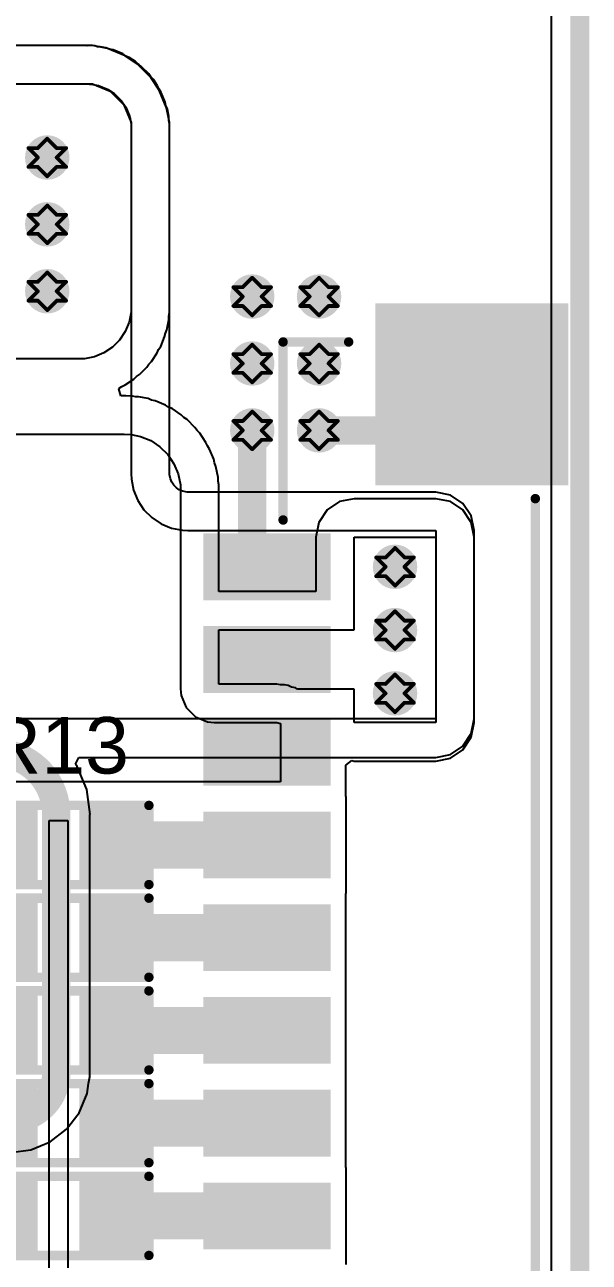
# Model space of a CAD drawing. Header units: inches. Extents: x -25 to 209, y 65 to 158.
# Drawn here: x 68.72 to 76.33, y 92.32 to 109 of the extents above; entities that cross this region are included whole.
import ezdxf

# ---------------------------------------------------------------- set-up
doc = ezdxf.new("R2010")
doc.units = ezdxf.units.IN
for name, color, linetype in [('Board Outline', 216, 'Continuous'), ('Bottom Layer', 5, 'Continuous'), ('Drill Drawing', 1, 'Continuous'), ('Top Layer', 1, 'Continuous'), ('Top Overlay', 2, 'Continuous'), ('Top Paste', 8, 'Continuous'), ('Top Solder', 216, 'Continuous'), ('Via Holes', 16, 'Continuous')]:
    doc.layers.add(name, color=color, linetype=linetype)
doc.styles.add('Arial', font='', dxfattribs={"height": 0.2})
doc.styles.get('Arial').set_extended_font_data('Arial')

# ---------------------------------------------------------------- blocks, each defined once
blk = doc.blocks.new('R___0603_45')
at = {"layer": 'Top Layer'}
for points in [[(-0.381, 0.4445), (-0.381, -0.4445), (-1.143, -0.4445), (-1.143, 0.4445)], [(1.143, 0.4445), (1.143, -0.4445), (0.381, -0.4445), (0.381, 0.4445)]]:
    blk.add_hatch(color=1, dxfattribs=at).paths.add_polyline_path(points)
at = {"layer": 'Top Paste'}
for points in [[(-0.381, 0.4445), (-0.381, -0.4445), (-1.143, -0.4445), (-1.143, 0.4445)], [(1.143, 0.4445), (1.143, -0.4445), (0.381, -0.4445), (0.381, 0.4445)]]:
    blk.add_hatch(color=8, dxfattribs=at).paths.add_polyline_path(points)
at = {"layer": 'Top Solder'}
for points in [[(-0.2794, 0.5461), (-0.2794, -0.5461), (-1.2446, -0.5461), (-1.2446, 0.5461)], [(1.2446, 0.5461), (1.2446, -0.5461), (0.2794, -0.5461), (0.2794, 0.5461)]]:
    blk.add_hatch(color=216, dxfattribs=at).paths.add_polyline_path(points)
at = {"layer": 'Top Overlay', "const_width": 0.127}
for points in [[(-1.2192, 0.5334), (1.2192, 0.5334)], [(-1.2192, -0.5334), (-1.2192, 0.5334)], [(1.2192, -0.5334), (1.2192, 0.5334)], [(-1.2192, -0.5334), (1.2192, -0.5334)]]:
    blk.add_lwpolyline(points, dxfattribs=at)
at = {"layer": 'Top Overlay', "const_width": 0.0635}
for points in [[(-1.25095, 0.5334, 1), (-1.18745, 0.5334, 1)], [(-1.25095, 0.5334, 1), (-1.18745, 0.5334, 1)], [(1.18745, 0.5334, 1), (1.25095, 0.5334, 1)], [(1.18745, 0.5334, 1), (1.25095, 0.5334, 1)], [(-1.25095, -0.5334, 1), (-1.18745, -0.5334, 1)], [(-1.25095, -0.5334, 1), (-1.18745, -0.5334, 1)], [(1.18745, -0.5334, 1), (1.25095, -0.5334, 1)], [(1.18745, -0.5334, 1), (1.25095, -0.5334, 1)]]:
    blk.add_lwpolyline(points, format="xyb", close=True, dxfattribs=at)
blk = doc.blocks.new('R___0603_46')
at = {"layer": 'Top Layer'}
for points in [[(-0.381, 0.4445), (-0.381, -0.4445), (-1.143, -0.4445), (-1.143, 0.4445)], [(1.143, 0.4445), (1.143, -0.4445), (0.381, -0.4445), (0.381, 0.4445)]]:
    blk.add_hatch(color=1, dxfattribs=at).paths.add_polyline_path(points)
at = {"layer": 'Top Paste'}
for points in [[(-0.381, 0.4445), (-0.381, -0.4445), (-1.143, -0.4445), (-1.143, 0.4445)], [(1.143, 0.4445), (1.143, -0.4445), (0.381, -0.4445), (0.381, 0.4445)]]:
    blk.add_hatch(color=8, dxfattribs=at).paths.add_polyline_path(points)
at = {"layer": 'Top Solder'}
for points in [[(-0.2794, 0.5461), (-0.2794, -0.5461), (-1.2446, -0.5461), (-1.2446, 0.5461)], [(1.2446, 0.5461), (1.2446, -0.5461), (0.2794, -0.5461), (0.2794, 0.5461)]]:
    blk.add_hatch(color=216, dxfattribs=at).paths.add_polyline_path(points)
at = {"layer": 'Top Overlay', "const_width": 0.127}
for points in [[(-1.2192, 0.5334), (1.2192, 0.5334)], [(-1.2192, -0.5334), (-1.2192, 0.5334)], [(1.2192, -0.5334), (1.2192, 0.5334)], [(-1.2192, -0.5334), (1.2192, -0.5334)]]:
    blk.add_lwpolyline(points, dxfattribs=at)
at = {"layer": 'Top Overlay', "const_width": 0.0635}
for points in [[(-1.25095, 0.5334, 1), (-1.18745, 0.5334, 1)], [(-1.25095, 0.5334, 1), (-1.18745, 0.5334, 1)], [(1.18745, 0.5334, 1), (1.25095, 0.5334, 1)], [(1.18745, 0.5334, 1), (1.25095, 0.5334, 1)], [(-1.25095, -0.5334, 1), (-1.18745, -0.5334, 1)], [(-1.25095, -0.5334, 1), (-1.18745, -0.5334, 1)], [(1.18745, -0.5334, 1), (1.25095, -0.5334, 1)], [(1.18745, -0.5334, 1), (1.25095, -0.5334, 1)]]:
    blk.add_lwpolyline(points, format="xyb", close=True, dxfattribs=at)
blk = doc.blocks.new('R___0603_47')
at = {"layer": 'Top Layer'}
for points in [[(-0.381, 0.4445), (-0.381, -0.4445), (-1.143, -0.4445), (-1.143, 0.4445)], [(1.143, 0.4445), (1.143, -0.4445), (0.381, -0.4445), (0.381, 0.4445)]]:
    blk.add_hatch(color=1, dxfattribs=at).paths.add_polyline_path(points)
at = {"layer": 'Top Paste'}
for points in [[(-0.381, 0.4445), (-0.381, -0.4445), (-1.143, -0.4445), (-1.143, 0.4445)], [(1.143, 0.4445), (1.143, -0.4445), (0.381, -0.4445), (0.381, 0.4445)]]:
    blk.add_hatch(color=8, dxfattribs=at).paths.add_polyline_path(points)
at = {"layer": 'Top Solder'}
for points in [[(-0.2794, 0.5461), (-0.2794, -0.5461), (-1.2446, -0.5461), (-1.2446, 0.5461)], [(1.2446, 0.5461), (1.2446, -0.5461), (0.2794, -0.5461), (0.2794, 0.5461)]]:
    blk.add_hatch(color=216, dxfattribs=at).paths.add_polyline_path(points)
at = {"layer": 'Top Overlay', "const_width": 0.127}
for points in [[(-1.2192, 0.5334), (1.2192, 0.5334)], [(-1.2192, -0.5334), (-1.2192, 0.5334)], [(1.2192, -0.5334), (1.2192, 0.5334)], [(-1.2192, -0.5334), (1.2192, -0.5334)]]:
    blk.add_lwpolyline(points, dxfattribs=at)
at = {"layer": 'Top Overlay', "const_width": 0.0635}
for points in [[(-1.25095, 0.5334, 1), (-1.18745, 0.5334, 1)], [(-1.25095, 0.5334, 1), (-1.18745, 0.5334, 1)], [(1.18745, 0.5334, 1), (1.25095, 0.5334, 1)], [(1.18745, 0.5334, 1), (1.25095, 0.5334, 1)], [(-1.25095, -0.5334, 1), (-1.18745, -0.5334, 1)], [(-1.25095, -0.5334, 1), (-1.18745, -0.5334, 1)], [(1.18745, -0.5334, 1), (1.25095, -0.5334, 1)], [(1.18745, -0.5334, 1), (1.25095, -0.5334, 1)]]:
    blk.add_lwpolyline(points, format="xyb", close=True, dxfattribs=at)
blk = doc.blocks.new('R___0603_48')
at = {"layer": 'Top Layer'}
for points in [[(-0.381, 0.4445), (-0.381, -0.4445), (-1.143, -0.4445), (-1.143, 0.4445)], [(1.143, 0.4445), (1.143, -0.4445), (0.381, -0.4445), (0.381, 0.4445)]]:
    blk.add_hatch(color=1, dxfattribs=at).paths.add_polyline_path(points)
at = {"layer": 'Top Paste'}
for points in [[(-0.381, 0.4445), (-0.381, -0.4445), (-1.143, -0.4445), (-1.143, 0.4445)], [(1.143, 0.4445), (1.143, -0.4445), (0.381, -0.4445), (0.381, 0.4445)]]:
    blk.add_hatch(color=8, dxfattribs=at).paths.add_polyline_path(points)
at = {"layer": 'Top Solder'}
for points in [[(-0.2794, 0.5461), (-0.2794, -0.5461), (-1.2446, -0.5461), (-1.2446, 0.5461)], [(1.2446, 0.5461), (1.2446, -0.5461), (0.2794, -0.5461), (0.2794, 0.5461)]]:
    blk.add_hatch(color=216, dxfattribs=at).paths.add_polyline_path(points)
at = {"layer": 'Top Overlay', "const_width": 0.127}
for points in [[(-1.2192, 0.5334), (1.2192, 0.5334)], [(-1.2192, -0.5334), (-1.2192, 0.5334)], [(1.2192, -0.5334), (1.2192, 0.5334)], [(-1.2192, -0.5334), (1.2192, -0.5334)]]:
    blk.add_lwpolyline(points, dxfattribs=at)
at = {"layer": 'Top Overlay', "const_width": 0.0635}
for points in [[(-1.25095, 0.5334, 1), (-1.18745, 0.5334, 1)], [(-1.25095, 0.5334, 1), (-1.18745, 0.5334, 1)], [(1.18745, 0.5334, 1), (1.25095, 0.5334, 1)], [(1.18745, 0.5334, 1), (1.25095, 0.5334, 1)], [(-1.25095, -0.5334, 1), (-1.18745, -0.5334, 1)], [(-1.25095, -0.5334, 1), (-1.18745, -0.5334, 1)], [(1.18745, -0.5334, 1), (1.25095, -0.5334, 1)], [(1.18745, -0.5334, 1), (1.25095, -0.5334, 1)]]:
    blk.add_lwpolyline(points, format="xyb", close=True, dxfattribs=at)
blk = doc.blocks.new('R___0603_49')
at = {"layer": 'Top Layer'}
for points in [[(-0.381, 0.4445), (-0.381, -0.4445), (-1.143, -0.4445), (-1.143, 0.4445)], [(1.143, 0.4445), (1.143, -0.4445), (0.381, -0.4445), (0.381, 0.4445)]]:
    blk.add_hatch(color=1, dxfattribs=at).paths.add_polyline_path(points)
at = {"layer": 'Top Paste'}
for points in [[(-0.381, 0.4445), (-0.381, -0.4445), (-1.143, -0.4445), (-1.143, 0.4445)], [(1.143, 0.4445), (1.143, -0.4445), (0.381, -0.4445), (0.381, 0.4445)]]:
    blk.add_hatch(color=8, dxfattribs=at).paths.add_polyline_path(points)
at = {"layer": 'Top Solder'}
for points in [[(-0.2794, 0.5461), (-0.2794, -0.5461), (-1.2446, -0.5461), (-1.2446, 0.5461)], [(1.2446, 0.5461), (1.2446, -0.5461), (0.2794, -0.5461), (0.2794, 0.5461)]]:
    blk.add_hatch(color=216, dxfattribs=at).paths.add_polyline_path(points)
at = {"layer": 'Top Overlay', "const_width": 0.127}
for points in [[(-1.2192, 0.5334), (1.2192, 0.5334)], [(-1.2192, -0.5334), (-1.2192, 0.5334)], [(1.2192, -0.5334), (1.2192, 0.5334)], [(-1.2192, -0.5334), (1.2192, -0.5334)]]:
    blk.add_lwpolyline(points, dxfattribs=at)
at = {"layer": 'Top Overlay', "const_width": 0.0635}
for points in [[(-1.25095, 0.5334, 1), (-1.18745, 0.5334, 1)], [(-1.25095, 0.5334, 1), (-1.18745, 0.5334, 1)], [(1.18745, 0.5334, 1), (1.25095, 0.5334, 1)], [(1.18745, 0.5334, 1), (1.25095, 0.5334, 1)], [(-1.25095, -0.5334, 1), (-1.18745, -0.5334, 1)], [(-1.25095, -0.5334, 1), (-1.18745, -0.5334, 1)], [(1.18745, -0.5334, 1), (1.25095, -0.5334, 1)], [(1.18745, -0.5334, 1), (1.25095, -0.5334, 1)]]:
    blk.add_lwpolyline(points, format="xyb", close=True, dxfattribs=at)
blk = doc.blocks.new('HC_1_25_16PLT_64')
at = {"layer": 'Top Layer'}
for points in [[(0.225, 2.19), (1.025, 2.19), (1.025, 0.57), (0.225, 0.57)], [(1.475, 0.57), (1.475, 2.19), (2.275, 2.19), (2.275, 0.57)], [(2.725, 0.57), (2.725, 2.19), (3.525, 2.19), (3.525, 0.57)], [(3.975, 0.57), (3.975, 2.19), (4.775, 2.19), (4.775, 0.57)], [(5.225, 2.19), (6.025, 2.19), (6.025, 0.57), (5.225, 0.57)], [(6.475, 0.57), (6.475, 2.19), (7.275, 2.19), (7.275, 0.57)], [(7.725, 0.57), (7.725, 2.19), (8.525, 2.19), (8.525, 0.57)], [(8.975, 0.57), (8.975, 2.19), (9.775, 2.19), (9.775, 0.57)], [(10.525, -0.13), (12.875, -0.13), (12.875, -2.63), (10.525, -2.63)]]:
    blk.add_hatch(color=1, dxfattribs=at).paths.add_polyline_path(points)
at = {"layer": 'Top Paste'}
for points in [[(0.225, 2.19), (1.025, 2.19), (1.025, 0.57), (0.225, 0.57)], [(1.475, 0.57), (1.475, 2.19), (2.275, 2.19), (2.275, 0.57)], [(2.725, 0.57), (2.725, 2.19), (3.525, 2.19), (3.525, 0.57)], [(3.975, 0.57), (3.975, 2.19), (4.775, 2.19), (4.775, 0.57)], [(5.225, 2.19), (6.025, 2.19), (6.025, 0.57), (5.225, 0.57)], [(6.475, 0.57), (6.475, 2.19), (7.275, 2.19), (7.275, 0.57)], [(7.725, 0.57), (7.725, 2.19), (8.525, 2.19), (8.525, 0.57)], [(8.975, 0.57), (8.975, 2.19), (9.775, 2.19), (9.775, 0.57)], [(10.525, -0.13), (12.875, -0.13), (12.875, -2.63), (10.525, -2.63)]]:
    blk.add_hatch(color=8, dxfattribs=at).paths.add_polyline_path(points)
at = {"layer": 'Top Solder'}
for points in [[(0.175, 2.24), (1.075, 2.24), (1.075, 0.52), (0.175, 0.52)], [(1.425, 0.52), (1.425, 2.24), (2.325, 2.24), (2.325, 0.52)], [(2.675, 0.52), (2.675, 2.24), (3.575, 2.24), (3.575, 0.52)], [(3.925, 0.52), (3.925, 2.24), (4.825, 2.24), (4.825, 0.52)], [(5.175, 2.24), (6.075, 2.24), (6.075, 0.52), (5.175, 0.52)], [(6.425, 0.52), (6.425, 2.24), (7.325, 2.24), (7.325, 0.52)], [(7.675, 0.52), (7.675, 2.24), (8.575, 2.24), (8.575, 0.52)], [(8.925, 0.52), (8.925, 2.24), (9.825, 2.24), (9.825, 0.52)], [(10.475, -0.08), (12.925, -0.08), (12.925, -2.68), (10.475, -2.68)]]:
    blk.add_hatch(color=216, dxfattribs=at).paths.add_polyline_path(points)
at = {"layer": 'Top Overlay', "const_width": 0.127}
for points in [[(10.006, 1.163), (12.406, 1.163)], [(12.406, 1.163), (12.406, 0.279)], [(-10.294, -2.237), (10.294, -2.237)]]:
    blk.add_lwpolyline(points, dxfattribs=at)
at = {"layer": 'Top Overlay', "const_width": 0.0635}
for points in [[(9.974, 1.163, 1), (10.038, 1.163, 1)], [(12.374, 1.163, 1), (12.438, 1.163, 1)], [(12.374, 1.163, 1), (12.438, 1.163, 1)], [(12.374, 0.279, 1), (12.438, 0.279, 1)], [(10.262, -2.237, 1), (10.326, -2.237, 1)]]:
    blk.add_lwpolyline(points, format="xyb", close=True, dxfattribs=at)

msp = doc.modelspace()

# ---------------------------------------------------------------- hatches: boundary and pattern name
at = {"layer": 'Bottom Layer'}
h = msp.add_hatch(color=5, dxfattribs=at)
edge = h.paths.add_edge_path()
edge.add_arc((69.021, 107.213), 0.3, 0, 360)
h = msp.add_hatch(color=5, dxfattribs=at)
edge = h.paths.add_edge_path()
edge.add_arc((69.021, 106.312), 0.3, 0, 360)
h = msp.add_hatch(color=5, dxfattribs=at)
edge = h.paths.add_edge_path()
edge.add_arc((69.021, 105.41), 0.3, 0, 360)
h = msp.add_hatch(color=5, dxfattribs=at)
edge = h.paths.add_edge_path()
edge.add_arc((71.784, 105.338), 0.3, 0, 360)
h = msp.add_hatch(color=5, dxfattribs=at)
edge = h.paths.add_edge_path()
edge.add_arc((72.685, 105.338), 0.3, 0, 360)
h = msp.add_hatch(color=5, dxfattribs=at)
edge = h.paths.add_edge_path()
edge.add_arc((71.784, 104.436), 0.3, 0, 360)
h = msp.add_hatch(color=5, dxfattribs=at)
edge = h.paths.add_edge_path()
edge.add_arc((72.685, 104.436), 0.3, 0, 360)
h = msp.add_hatch(color=5, dxfattribs=at)
edge = h.paths.add_edge_path()
edge.add_arc((71.784, 103.534), 0.3, 0, 360)
h = msp.add_hatch(color=5, dxfattribs=at)
edge = h.paths.add_edge_path()
edge.add_arc((72.685, 103.534), 0.3, 0, 360)
h = msp.add_hatch(color=5, dxfattribs=at)
edge = h.paths.add_edge_path()
edge.add_arc((73.709, 101.695), 0.3, 0, 360)
h = msp.add_hatch(color=5, dxfattribs=at)
edge = h.paths.add_edge_path()
edge.add_arc((73.709, 100.842), 0.3, 0, 360)
h = msp.add_hatch(color=5, dxfattribs=at)
edge = h.paths.add_edge_path()
edge.add_arc((73.709, 99.989), 0.3, 0, 360)
at = {"layer": 'Top Layer'}
h = msp.add_hatch(color=1, dxfattribs=at)
edge = h.paths.add_edge_path()
edge.add_arc((69.021, 107.213), 0.3, 0, 360)
h = msp.add_hatch(color=1, dxfattribs=at)
edge = h.paths.add_edge_path()
edge.add_arc((69.021, 106.312), 0.3, 0, 360)
h = msp.add_hatch(color=1, dxfattribs=at)
edge = h.paths.add_edge_path()
edge.add_arc((69.021, 105.41), 0.3, 0, 360)
h = msp.add_hatch(color=1, dxfattribs=at)
edge = h.paths.add_edge_path()
edge.add_arc((71.784, 105.338), 0.3, 0, 360)
h = msp.add_hatch(color=1, dxfattribs=at)
edge = h.paths.add_edge_path()
edge.add_arc((72.685, 105.338), 0.3, 0, 360)
h = msp.add_hatch(color=1, dxfattribs=at)
edge = h.paths.add_edge_path()
edge.add_arc((71.784, 104.436), 0.3, 0, 360)
h = msp.add_hatch(color=1, dxfattribs=at)
edge = h.paths.add_edge_path()
edge.add_arc((72.685, 104.436), 0.3, 0, 360)
h = msp.add_hatch(color=1, dxfattribs=at)
edge = h.paths.add_edge_path()
edge.add_arc((71.784, 103.534), 0.3, 0, 360)
h = msp.add_hatch(color=1, dxfattribs=at)
edge = h.paths.add_edge_path()
edge.add_arc((72.685, 103.534), 0.3, 0, 360)
h = msp.add_hatch(color=1, dxfattribs=at)
edge = h.paths.add_edge_path()
edge.add_arc((73.709, 101.695), 0.3, 0, 360)
h = msp.add_hatch(color=1, dxfattribs=at)
edge = h.paths.add_edge_path()
edge.add_arc((73.709, 100.842), 0.3, 0, 360)
h = msp.add_hatch(color=1, dxfattribs=at)
edge = h.paths.add_edge_path()
edge.add_arc((73.709, 99.989), 0.3, 0, 360)
at = {"layer": 'Via Holes'}
h = msp.add_hatch(color=7, dxfattribs=at)
edge = h.paths.add_edge_path()
edge.add_arc((69.021, 107.213), 0.15, 0, 360)
h = msp.add_hatch(color=7, dxfattribs=at)
edge = h.paths.add_edge_path()
edge.add_arc((69.021, 106.312), 0.15, 0, 360)
h = msp.add_hatch(color=7, dxfattribs=at)
edge = h.paths.add_edge_path()
edge.add_arc((69.021, 105.41), 0.15, 0, 360)
h = msp.add_hatch(color=7, dxfattribs=at)
edge = h.paths.add_edge_path()
edge.add_arc((71.784, 105.338), 0.15, 0, 360)
h = msp.add_hatch(color=7, dxfattribs=at)
edge = h.paths.add_edge_path()
edge.add_arc((72.685, 105.338), 0.15, 0, 360)
h = msp.add_hatch(color=7, dxfattribs=at)
edge = h.paths.add_edge_path()
edge.add_arc((71.784, 104.436), 0.15, 0, 360)
h = msp.add_hatch(color=7, dxfattribs=at)
edge = h.paths.add_edge_path()
edge.add_arc((72.685, 104.436), 0.15, 0, 360)
h = msp.add_hatch(color=7, dxfattribs=at)
edge = h.paths.add_edge_path()
edge.add_arc((71.784, 103.534), 0.15, 0, 360)
h = msp.add_hatch(color=7, dxfattribs=at)
edge = h.paths.add_edge_path()
edge.add_arc((72.685, 103.534), 0.15, 0, 360)
h = msp.add_hatch(color=7, dxfattribs=at)
edge = h.paths.add_edge_path()
edge.add_arc((73.709, 101.695), 0.15, 0, 360)
h = msp.add_hatch(color=7, dxfattribs=at)
edge = h.paths.add_edge_path()
edge.add_arc((73.709, 100.842), 0.15, 0, 360)
h = msp.add_hatch(color=7, dxfattribs=at)
edge = h.paths.add_edge_path()
edge.add_arc((73.709, 99.989), 0.15, 0, 360)

# ---------------------------------------------------------------- linework, layer by layer
at = {"layer": 'Board Outline', "const_width": 0.254}
msp.add_lwpolyline([(76.2, 68.32), (76.2, 116.32)], dxfattribs=at)
at = {"layer": 'Bottom Layer'}
for p, q in [((75.812, 116.32), (75.812, 68.32)), ((68.976, 108.722), (67.455, 108.722)), ((69.541, 108.722), (68.976, 108.722)), ((69.547, 108.721), (69.541, 108.722)), ((69.552, 108.722), (69.547, 108.721)), ((69.56, 108.72), (69.552, 108.722)), ((69.552, 108.722), (69.552, 108.722)), ((69.567, 108.721), (69.56, 108.72)), ((69.661, 108.717), (69.567, 108.721)), ((69.698, 108.707), (69.661, 108.717)), ((69.736, 108.707), (69.698, 108.707)), ((69.811, 108.692), (69.736, 108.707)), ((69.858, 108.673), (69.811, 108.692)), ((69.908, 108.663), (69.858, 108.673)), ((70.038, 108.609), (69.908, 108.663)), ((70.08, 108.581), (70.038, 108.609)), ((70.127, 108.561), (70.08, 108.581)), ((70.176, 108.529), (70.127, 108.561)), ((70.211, 108.506), (70.176, 108.529)), ((70.176, 108.529), (70.176, 108.529)), ((70.247, 108.47), (70.211, 108.506)), ((70.254, 108.465), (70.247, 108.47)), ((70.289, 108.441), (70.254, 108.465)), ((70.254, 108.465), (70.254, 108.465)), ((70.388, 108.342), (70.289, 108.441)), ((70.417, 108.3), (70.388, 108.342)), ((70.453, 108.264), (70.417, 108.3)), ((67.455, 108.204), (68.976, 108.204)), ((68.976, 108.204), (69.542, 108.204)), ((69.542, 108.204), (69.542, 108.204)), ((69.542, 108.204), (69.542, 108.204)), ((69.542, 108.204), (69.635, 108.199)), ((69.635, 108.199), (69.71, 108.184)), ((69.71, 108.184), (69.84, 108.131)), ((69.84, 108.131), (69.888, 108.098)), ((70.508, 108.18), (70.453, 108.264)), ((70.528, 108.133), (70.508, 108.18)), ((70.556, 108.091), (70.528, 108.133)), ((69.888, 108.098), (69.888, 108.098)), ((69.888, 108.098), (69.888, 108.098)), ((69.888, 108.098), (69.923, 108.075)), ((69.923, 108.075), (70.022, 107.976)), ((70.022, 107.976), (70.078, 107.893)), ((70.61, 107.961), (70.556, 108.091)), ((70.62, 107.911), (70.61, 107.961)), ((70.078, 107.893), (70.132, 107.763)), ((70.622, 107.906), (70.62, 107.911)), ((70.622, 107.905), (70.622, 107.906)), ((70.622, 107.906), (70.622, 107.906)), ((70.64, 107.864), (70.622, 107.905)), ((70.649, 107.814), (70.64, 107.864)), ((70.659, 107.766), (70.649, 107.814)), ((70.132, 107.763), (70.141, 107.713)), ((70.141, 107.713), (70.141, 107.713)), ((70.141, 107.713), (70.141, 107.713)), ((70.141, 107.713), (70.151, 107.665)), ((70.151, 107.665), (70.151, 107.594)), ((70.659, 107.715), (70.659, 107.766)), ((70.659, 107.713), (70.659, 107.715)), ((70.669, 107.665), (70.659, 107.713)), ((70.659, 107.713), (70.659, 107.713)), ((70.669, 107.594), (70.669, 107.665)), ((70.151, 107.594), (70.151, 102.95)), ((70.669, 102.963), (70.669, 107.594)), ((70.151, 102.95), (70.155, 102.875)), ((70.67, 102.938), (70.669, 102.963)), ((70.682, 102.879), (70.67, 102.938)), ((70.155, 102.875), (70.174, 102.778)), ((70.174, 102.778), (70.174, 102.778)), ((70.174, 102.778), (70.184, 102.728)), ((70.701, 102.834), (70.682, 102.879)), ((70.727, 102.794), (70.701, 102.834)), ((70.761, 102.76), (70.727, 102.794)), ((70.184, 102.728), (70.242, 102.589)), ((70.801, 102.734), (70.761, 102.76)), ((70.846, 102.715), (70.801, 102.734)), ((70.905, 102.703), (70.846, 102.715)), ((70.929, 102.702), (70.905, 102.703)), ((70.936, 102.702), (70.929, 102.702)), ((74.258, 102.702), (70.936, 102.702)), ((70.936, 102.702), (70.936, 102.702)), ((70.936, 102.702), (70.936, 102.702)), ((74.456, 102.663), (74.258, 102.702)), ((74.624, 102.55), (74.456, 102.663)), ((70.242, 102.589), (70.325, 102.464)), ((70.325, 102.464), (70.431, 102.358)), ((74.736, 102.382), (74.624, 102.55)), ((70.431, 102.358), (70.556, 102.275)), ((70.556, 102.275), (70.695, 102.217)), ((74.776, 102.184), (74.736, 102.382)), ((70.695, 102.217), (70.842, 102.188)), ((70.842, 102.188), (70.842, 102.188)), ((70.842, 102.188), (70.842, 102.188)), ((70.842, 102.188), (70.917, 102.184)), ((70.917, 102.184), (70.936, 102.184)), ((70.936, 102.184), (74.258, 102.184)), ((74.258, 102.184), (74.258, 99.644)), ((74.776, 99.644), (74.776, 102.184)), ((74.258, 99.644), (68.319, 99.644)), ((74.736, 99.446), (74.776, 99.644)), ((74.624, 99.278), (74.736, 99.446)), ((74.456, 99.166), (74.624, 99.278)), ((69.4, 99.035), (69.445, 99.126)), ((69.445, 99.126), (74.258, 99.126)), ((74.258, 99.126), (74.456, 99.166)), ((69.426, 99.002), (69.4, 99.035)), ((69.554, 98.691), (69.426, 99.002)), ((69.598, 98.358), (69.554, 98.691)), ((69.596, 94.871), (69.596, 98.358)), ((69.596, 98.358), (69.598, 98.358)), ((69.577, 94.728), (69.596, 94.82)), ((69.596, 94.82), (69.596, 94.871)), ((69.596, 94.871), (69.596, 94.871)), ((69.452, 94.335), (69.56, 94.594)), ((69.56, 94.594), (69.577, 94.728)), ((69.282, 94.113), (69.452, 94.335)), ((69.06, 93.942), (69.282, 94.113)), ((68.801, 93.835), (69.06, 93.942)), ((68.524, 93.799), (68.801, 93.835))]:
    msp.add_line(p, q, dxfattribs=at)
at = {"layer": 'Bottom Layer', "const_width": 0.381}
for points in [[(68.311, 99.19, -0.414214), (69.142, 98.358)], [(69.142, 94.871, -0.414214), (68.524, 94.252)]]:
    msp.add_lwpolyline(points, format="xyb", dxfattribs=at)
msp.add_lwpolyline([(69.142, 94.82), (69.142, 98.358)], dxfattribs=at)
at = {"layer": 'Bottom Layer', "const_width": 0.191}
for points in [[(69.047, 98.358, 1), (69.238, 98.358, 1)], [(69.047, 98.358, 1), (69.238, 98.358, 1)], [(69.047, 94.871, 1), (69.238, 94.871, 1)], [(69.047, 94.82, 1), (69.238, 94.82, 1)]]:
    msp.add_lwpolyline(points, format="xyb", close=True, dxfattribs=at)
at = {"layer": 'Drill Drawing', "const_width": 0.0508}
for points in [[(68.894, 107.34), (69.021, 107.467)], [(69.021, 107.467), (69.148, 107.34)], [(68.767, 107.34), (68.894, 107.213)], [(68.767, 107.34), (68.894, 107.34)], [(69.148, 107.34), (69.275, 107.34)], [(69.148, 107.213), (69.275, 107.34)], [(68.767, 107.086), (68.894, 107.213)], [(68.767, 107.086), (68.894, 107.086)], [(68.894, 107.086), (69.021, 106.959)], [(69.021, 106.959), (69.148, 107.086)], [(69.148, 107.213), (69.275, 107.086)], [(69.148, 107.086), (69.275, 107.086)], [(68.767, 106.439), (68.894, 106.312)], [(68.767, 106.439), (68.894, 106.439)], [(68.894, 106.439), (69.021, 106.566)], [(69.021, 106.566), (69.148, 106.439)], [(69.148, 106.439), (69.275, 106.439)], [(69.148, 106.312), (69.275, 106.439)], [(68.767, 106.185), (68.894, 106.312)], [(69.148, 106.312), (69.275, 106.185)], [(68.767, 106.185), (68.894, 106.185)], [(68.894, 106.185), (69.021, 106.058)], [(69.021, 106.058), (69.148, 106.185)], [(69.148, 106.185), (69.275, 106.185)], [(68.894, 105.537), (69.021, 105.664)], [(69.021, 105.664), (69.148, 105.537)], [(71.657, 105.465), (71.784, 105.592)], [(71.784, 105.592), (71.911, 105.465)], [(72.558, 105.465), (72.685, 105.592)], [(72.685, 105.592), (72.812, 105.465)], [(68.767, 105.537), (68.894, 105.41)], [(68.767, 105.537), (68.894, 105.537)], [(68.767, 105.283), (68.894, 105.41)], [(69.148, 105.537), (69.275, 105.537)], [(69.148, 105.41), (69.275, 105.537)], [(69.148, 105.41), (69.275, 105.283)], [(71.53, 105.465), (71.657, 105.338)], [(71.53, 105.465), (71.657, 105.465)], [(71.911, 105.465), (72.038, 105.465)], [(71.911, 105.338), (72.038, 105.465)], [(72.431, 105.465), (72.558, 105.338)], [(72.431, 105.465), (72.558, 105.465)], [(72.812, 105.465), (72.939, 105.465)], [(72.812, 105.338), (72.939, 105.465)], [(68.767, 105.283), (68.894, 105.283)], [(68.894, 105.283), (69.021, 105.156)], [(69.021, 105.156), (69.148, 105.283)], [(69.148, 105.283), (69.275, 105.283)], [(71.53, 105.211), (71.657, 105.338)], [(71.911, 105.338), (72.038, 105.211)], [(72.431, 105.211), (72.558, 105.338)], [(72.812, 105.338), (72.939, 105.211)], [(71.53, 105.211), (71.657, 105.211)], [(71.657, 105.211), (71.784, 105.084)], [(71.784, 105.084), (71.911, 105.211)], [(71.911, 105.211), (72.038, 105.211)], [(72.431, 105.211), (72.558, 105.211)], [(72.558, 105.211), (72.685, 105.084)], [(72.685, 105.084), (72.812, 105.211)], [(72.812, 105.211), (72.939, 105.211)], [(71.657, 104.563), (71.784, 104.69)], [(71.784, 104.69), (71.911, 104.563)], [(72.558, 104.563), (72.685, 104.69)], [(72.685, 104.69), (72.812, 104.563)], [(71.53, 104.563), (71.657, 104.436)], [(71.53, 104.563), (71.657, 104.563)], [(71.53, 104.309), (71.657, 104.436)], [(71.911, 104.563), (72.038, 104.563)], [(71.911, 104.436), (72.038, 104.563)], [(71.911, 104.436), (72.038, 104.309)], [(72.431, 104.563), (72.558, 104.436)], [(72.431, 104.563), (72.558, 104.563)], [(72.431, 104.309), (72.558, 104.436)], [(72.812, 104.563), (72.939, 104.563)], [(72.812, 104.436), (72.939, 104.563)], [(72.812, 104.436), (72.939, 104.309)], [(71.53, 104.309), (71.657, 104.309)], [(71.657, 104.309), (71.784, 104.182)], [(71.784, 104.182), (71.911, 104.309)], [(71.911, 104.309), (72.038, 104.309)], [(72.431, 104.309), (72.558, 104.309)], [(72.558, 104.309), (72.685, 104.182)], [(72.685, 104.182), (72.812, 104.309)], [(72.812, 104.309), (72.939, 104.309)], [(71.657, 103.661), (71.784, 103.788)], [(71.784, 103.788), (71.911, 103.661)], [(72.558, 103.661), (72.685, 103.788)], [(72.685, 103.788), (72.812, 103.661)], [(71.53, 103.661), (71.657, 103.534)], [(71.53, 103.661), (71.657, 103.661)], [(71.911, 103.661), (72.038, 103.661)], [(71.911, 103.534), (72.038, 103.661)], [(72.431, 103.661), (72.558, 103.534)], [(72.431, 103.661), (72.558, 103.661)], [(72.812, 103.661), (72.939, 103.661)], [(72.812, 103.534), (72.939, 103.661)], [(71.53, 103.407), (71.657, 103.534)], [(71.53, 103.407), (71.657, 103.407)], [(71.657, 103.407), (71.784, 103.28)], [(71.784, 103.28), (71.911, 103.407)], [(71.911, 103.534), (72.038, 103.407)], [(71.911, 103.407), (72.038, 103.407)], [(72.431, 103.407), (72.558, 103.534)], [(72.431, 103.407), (72.558, 103.407)], [(72.558, 103.407), (72.685, 103.28)], [(72.685, 103.28), (72.812, 103.407)], [(72.812, 103.534), (72.939, 103.407)], [(72.812, 103.407), (72.939, 103.407)], [(73.582, 101.822), (73.709, 101.949)], [(73.709, 101.949), (73.836, 101.822)], [(73.455, 101.822), (73.582, 101.695)], [(73.455, 101.822), (73.582, 101.822)], [(73.836, 101.822), (73.963, 101.822)], [(73.836, 101.695), (73.963, 101.822)], [(73.455, 101.568), (73.582, 101.695)], [(73.836, 101.695), (73.963, 101.568)], [(73.455, 101.568), (73.582, 101.568)], [(73.582, 101.568), (73.709, 101.441)], [(73.709, 101.441), (73.836, 101.568)], [(73.836, 101.568), (73.963, 101.568)], [(73.582, 100.969), (73.709, 101.096)], [(73.709, 101.096), (73.836, 100.969)], [(73.455, 100.969), (73.582, 100.842)], [(73.455, 100.969), (73.582, 100.969)], [(73.836, 100.969), (73.963, 100.969)], [(73.836, 100.842), (73.963, 100.969)], [(73.455, 100.715), (73.582, 100.842)], [(73.836, 100.842), (73.963, 100.715)], [(73.455, 100.715), (73.582, 100.715)], [(73.582, 100.715), (73.709, 100.588)], [(73.709, 100.588), (73.836, 100.715)], [(73.836, 100.715), (73.963, 100.715)], [(73.582, 100.116), (73.709, 100.243)], [(73.709, 100.243), (73.836, 100.116)], [(73.455, 100.116), (73.582, 99.989)], [(73.455, 100.116), (73.582, 100.116)], [(73.836, 100.116), (73.963, 100.116)], [(73.836, 99.989), (73.963, 100.116)], [(73.455, 99.862), (73.582, 99.989)], [(73.836, 99.989), (73.963, 99.862)], [(73.455, 99.862), (73.582, 99.862)], [(73.582, 99.862), (73.709, 99.735)], [(73.709, 99.735), (73.836, 99.862)], [(73.836, 99.862), (73.963, 99.862)]]:
    msp.add_lwpolyline(points, dxfattribs=at)
at = {"layer": 'Drill Drawing', "const_width": 0.0254}
for points in [[(69.008, 107.467, 1), (69.034, 107.467, 1)], [(69.008, 107.467, 1), (69.034, 107.467, 1)], [(68.754, 107.34, 1), (68.78, 107.34, 1)], [(68.754, 107.34, 1), (68.78, 107.34, 1)], [(68.881, 107.34, 1), (68.907, 107.34, 1)], [(68.881, 107.34, 1), (68.907, 107.34, 1)], [(69.135, 107.34, 1), (69.161, 107.34, 1)], [(69.135, 107.34, 1), (69.161, 107.34, 1)], [(69.262, 107.34, 1), (69.288, 107.34, 1)], [(69.262, 107.34, 1), (69.288, 107.34, 1)], [(68.754, 107.086, 1), (68.78, 107.086, 1)], [(68.754, 107.086, 1), (68.78, 107.086, 1)], [(68.881, 107.213, 1), (68.907, 107.213, 1)], [(68.881, 107.213, 1), (68.907, 107.213, 1)], [(68.881, 107.086, 1), (68.907, 107.086, 1)], [(68.881, 107.086, 1), (68.907, 107.086, 1)], [(69.135, 107.213, 1), (69.161, 107.213, 1)], [(69.135, 107.213, 1), (69.161, 107.213, 1)], [(69.135, 107.086, 1), (69.161, 107.086, 1)], [(69.135, 107.086, 1), (69.161, 107.086, 1)], [(69.262, 107.086, 1), (69.288, 107.086, 1)], [(69.262, 107.086, 1), (69.288, 107.086, 1)], [(69.008, 106.959, 1), (69.034, 106.959, 1)], [(69.008, 106.959, 1), (69.034, 106.959, 1)], [(68.754, 106.439, 1), (68.78, 106.439, 1)], [(68.754, 106.439, 1), (68.78, 106.439, 1)], [(68.881, 106.439, 1), (68.907, 106.439, 1)], [(68.881, 106.439, 1), (68.907, 106.439, 1)], [(69.008, 106.566, 1), (69.034, 106.566, 1)], [(69.008, 106.566, 1), (69.034, 106.566, 1)], [(69.135, 106.439, 1), (69.161, 106.439, 1)], [(69.135, 106.439, 1), (69.161, 106.439, 1)], [(69.262, 106.439, 1), (69.288, 106.439, 1)], [(69.262, 106.439, 1), (69.288, 106.439, 1)], [(68.881, 106.312, 1), (68.907, 106.312, 1)], [(68.881, 106.312, 1), (68.907, 106.312, 1)], [(69.135, 106.312, 1), (69.161, 106.312, 1)], [(69.135, 106.312, 1), (69.161, 106.312, 1)], [(68.754, 106.185, 1), (68.78, 106.185, 1)], [(68.754, 106.185, 1), (68.78, 106.185, 1)], [(68.881, 106.185, 1), (68.907, 106.185, 1)], [(68.881, 106.185, 1), (68.907, 106.185, 1)], [(69.135, 106.185, 1), (69.161, 106.185, 1)], [(69.135, 106.185, 1), (69.161, 106.185, 1)], [(69.262, 106.185, 1), (69.288, 106.185, 1)], [(69.262, 106.185, 1), (69.288, 106.185, 1)], [(69.008, 106.058, 1), (69.034, 106.058, 1)], [(69.008, 106.058, 1), (69.034, 106.058, 1)], [(69.008, 105.664, 1), (69.034, 105.664, 1)], [(69.008, 105.664, 1), (69.034, 105.664, 1)], [(71.771, 105.592, 1), (71.796, 105.592, 1)], [(71.771, 105.592, 1), (71.796, 105.592, 1)], [(72.673, 105.592, 1), (72.698, 105.592, 1)], [(72.673, 105.592, 1), (72.698, 105.592, 1)], [(68.754, 105.537, 1), (68.78, 105.537, 1)], [(68.754, 105.537, 1), (68.78, 105.537, 1)], [(68.881, 105.537, 1), (68.907, 105.537, 1)], [(68.881, 105.537, 1), (68.907, 105.537, 1)], [(68.881, 105.41, 1), (68.907, 105.41, 1)], [(68.881, 105.41, 1), (68.907, 105.41, 1)], [(69.135, 105.537, 1), (69.161, 105.537, 1)], [(69.135, 105.537, 1), (69.161, 105.537, 1)], [(69.135, 105.41, 1), (69.161, 105.41, 1)], [(69.135, 105.41, 1), (69.161, 105.41, 1)], [(69.262, 105.537, 1), (69.288, 105.537, 1)], [(69.262, 105.537, 1), (69.288, 105.537, 1)], [(71.517, 105.465, 1), (71.542, 105.465, 1)], [(71.517, 105.465, 1), (71.542, 105.465, 1)], [(71.644, 105.465, 1), (71.669, 105.465, 1)], [(71.644, 105.465, 1), (71.669, 105.465, 1)], [(71.898, 105.465, 1), (71.923, 105.465, 1)], [(71.898, 105.465, 1), (71.923, 105.465, 1)], [(72.025, 105.465, 1), (72.05, 105.465, 1)], [(72.025, 105.465, 1), (72.05, 105.465, 1)], [(72.419, 105.465, 1), (72.444, 105.465, 1)], [(72.419, 105.465, 1), (72.444, 105.465, 1)], [(72.546, 105.465, 1), (72.571, 105.465, 1)], [(72.546, 105.465, 1), (72.571, 105.465, 1)], [(72.8, 105.465, 1), (72.825, 105.465, 1)], [(72.8, 105.465, 1), (72.825, 105.465, 1)], [(72.927, 105.465, 1), (72.952, 105.465, 1)], [(72.927, 105.465, 1), (72.952, 105.465, 1)], [(68.754, 105.283, 1), (68.78, 105.283, 1)], [(68.754, 105.283, 1), (68.78, 105.283, 1)], [(68.881, 105.283, 1), (68.907, 105.283, 1)], [(68.881, 105.283, 1), (68.907, 105.283, 1)], [(69.135, 105.283, 1), (69.161, 105.283, 1)], [(69.135, 105.283, 1), (69.161, 105.283, 1)], [(69.262, 105.283, 1), (69.288, 105.283, 1)], [(69.262, 105.283, 1), (69.288, 105.283, 1)], [(71.644, 105.338, 1), (71.669, 105.338, 1)], [(71.644, 105.338, 1), (71.669, 105.338, 1)], [(71.898, 105.338, 1), (71.923, 105.338, 1)], [(71.898, 105.338, 1), (71.923, 105.338, 1)], [(72.546, 105.338, 1), (72.571, 105.338, 1)], [(72.546, 105.338, 1), (72.571, 105.338, 1)], [(72.8, 105.338, 1), (72.825, 105.338, 1)], [(72.8, 105.338, 1), (72.825, 105.338, 1)], [(69.008, 105.156, 1), (69.034, 105.156, 1)], [(69.008, 105.156, 1), (69.034, 105.156, 1)], [(71.517, 105.211, 1), (71.542, 105.211, 1)], [(71.517, 105.211, 1), (71.542, 105.211, 1)], [(71.644, 105.211, 1), (71.669, 105.211, 1)], [(71.644, 105.211, 1), (71.669, 105.211, 1)], [(71.771, 105.084, 1), (71.796, 105.084, 1)], [(71.771, 105.084, 1), (71.796, 105.084, 1)], [(71.898, 105.211, 1), (71.923, 105.211, 1)], [(71.898, 105.211, 1), (71.923, 105.211, 1)], [(72.025, 105.211, 1), (72.05, 105.211, 1)], [(72.025, 105.211, 1), (72.05, 105.211, 1)], [(72.419, 105.211, 1), (72.444, 105.211, 1)], [(72.419, 105.211, 1), (72.444, 105.211, 1)], [(72.546, 105.211, 1), (72.571, 105.211, 1)], [(72.546, 105.211, 1), (72.571, 105.211, 1)], [(72.673, 105.084, 1), (72.698, 105.084, 1)], [(72.673, 105.084, 1), (72.698, 105.084, 1)], [(72.8, 105.211, 1), (72.825, 105.211, 1)], [(72.8, 105.211, 1), (72.825, 105.211, 1)], [(72.927, 105.211, 1), (72.952, 105.211, 1)], [(72.927, 105.211, 1), (72.952, 105.211, 1)], [(71.771, 104.69, 1), (71.796, 104.69, 1)], [(71.771, 104.69, 1), (71.796, 104.69, 1)], [(72.673, 104.69, 1), (72.698, 104.69, 1)], [(72.673, 104.69, 1), (72.698, 104.69, 1)], [(71.517, 104.563, 1), (71.542, 104.563, 1)], [(71.517, 104.563, 1), (71.542, 104.563, 1)], [(71.644, 104.563, 1), (71.669, 104.563, 1)], [(71.644, 104.563, 1), (71.669, 104.563, 1)], [(71.644, 104.436, 1), (71.669, 104.436, 1)], [(71.644, 104.436, 1), (71.669, 104.436, 1)], [(71.898, 104.563, 1), (71.923, 104.563, 1)], [(71.898, 104.563, 1), (71.923, 104.563, 1)], [(71.898, 104.436, 1), (71.923, 104.436, 1)], [(71.898, 104.436, 1), (71.923, 104.436, 1)], [(72.025, 104.563, 1), (72.05, 104.563, 1)], [(72.025, 104.563, 1), (72.05, 104.563, 1)], [(72.419, 104.563, 1), (72.444, 104.563, 1)], [(72.419, 104.563, 1), (72.444, 104.563, 1)], [(72.546, 104.563, 1), (72.571, 104.563, 1)], [(72.546, 104.563, 1), (72.571, 104.563, 1)], [(72.546, 104.436, 1), (72.571, 104.436, 1)], [(72.546, 104.436, 1), (72.571, 104.436, 1)], [(72.8, 104.563, 1), (72.825, 104.563, 1)], [(72.8, 104.563, 1), (72.825, 104.563, 1)], [(72.8, 104.436, 1), (72.825, 104.436, 1)], [(72.8, 104.436, 1), (72.825, 104.436, 1)], [(72.927, 104.563, 1), (72.952, 104.563, 1)], [(72.927, 104.563, 1), (72.952, 104.563, 1)], [(71.517, 104.309, 1), (71.542, 104.309, 1)], [(71.517, 104.309, 1), (71.542, 104.309, 1)], [(71.644, 104.309, 1), (71.669, 104.309, 1)], [(71.644, 104.309, 1), (71.669, 104.309, 1)], [(71.898, 104.309, 1), (71.923, 104.309, 1)], [(71.898, 104.309, 1), (71.923, 104.309, 1)], [(72.025, 104.309, 1), (72.05, 104.309, 1)], [(72.025, 104.309, 1), (72.05, 104.309, 1)], [(72.419, 104.309, 1), (72.444, 104.309, 1)], [(72.419, 104.309, 1), (72.444, 104.309, 1)], [(72.546, 104.309, 1), (72.571, 104.309, 1)], [(72.546, 104.309, 1), (72.571, 104.309, 1)], [(72.8, 104.309, 1), (72.825, 104.309, 1)], [(72.8, 104.309, 1), (72.825, 104.309, 1)], [(72.927, 104.309, 1), (72.952, 104.309, 1)], [(72.927, 104.309, 1), (72.952, 104.309, 1)], [(71.771, 104.182, 1), (71.796, 104.182, 1)], [(71.771, 104.182, 1), (71.796, 104.182, 1)], [(72.673, 104.182, 1), (72.698, 104.182, 1)], [(72.673, 104.182, 1), (72.698, 104.182, 1)], [(71.771, 103.788, 1), (71.796, 103.788, 1)], [(71.771, 103.788, 1), (71.796, 103.788, 1)], [(72.673, 103.788, 1), (72.698, 103.788, 1)], [(72.673, 103.788, 1), (72.698, 103.788, 1)], [(71.517, 103.661, 1), (71.542, 103.661, 1)], [(71.517, 103.661, 1), (71.542, 103.661, 1)], [(71.644, 103.661, 1), (71.669, 103.661, 1)], [(71.644, 103.661, 1), (71.669, 103.661, 1)], [(71.898, 103.661, 1), (71.923, 103.661, 1)], [(71.898, 103.661, 1), (71.923, 103.661, 1)], [(72.025, 103.661, 1), (72.05, 103.661, 1)], [(72.025, 103.661, 1), (72.05, 103.661, 1)], [(72.419, 103.661, 1), (72.444, 103.661, 1)], [(72.419, 103.661, 1), (72.444, 103.661, 1)], [(72.546, 103.661, 1), (72.571, 103.661, 1)], [(72.546, 103.661, 1), (72.571, 103.661, 1)], [(72.8, 103.661, 1), (72.825, 103.661, 1)], [(72.8, 103.661, 1), (72.825, 103.661, 1)], [(72.927, 103.661, 1), (72.952, 103.661, 1)], [(72.927, 103.661, 1), (72.952, 103.661, 1)], [(71.517, 103.407, 1), (71.542, 103.407, 1)], [(71.517, 103.407, 1), (71.542, 103.407, 1)], [(71.644, 103.534, 1), (71.669, 103.534, 1)], [(71.644, 103.534, 1), (71.669, 103.534, 1)], [(71.644, 103.407, 1), (71.669, 103.407, 1)], [(71.644, 103.407, 1), (71.669, 103.407, 1)], [(71.898, 103.534, 1), (71.923, 103.534, 1)], [(71.898, 103.534, 1), (71.923, 103.534, 1)], [(71.898, 103.407, 1), (71.923, 103.407, 1)], [(71.898, 103.407, 1), (71.923, 103.407, 1)], [(72.025, 103.407, 1), (72.05, 103.407, 1)], [(72.025, 103.407, 1), (72.05, 103.407, 1)], [(72.419, 103.407, 1), (72.444, 103.407, 1)], [(72.419, 103.407, 1), (72.444, 103.407, 1)], [(72.546, 103.534, 1), (72.571, 103.534, 1)], [(72.546, 103.534, 1), (72.571, 103.534, 1)], [(72.546, 103.407, 1), (72.571, 103.407, 1)], [(72.546, 103.407, 1), (72.571, 103.407, 1)], [(72.8, 103.534, 1), (72.825, 103.534, 1)], [(72.8, 103.534, 1), (72.825, 103.534, 1)], [(72.8, 103.407, 1), (72.825, 103.407, 1)], [(72.8, 103.407, 1), (72.825, 103.407, 1)], [(72.927, 103.407, 1), (72.952, 103.407, 1)], [(72.927, 103.407, 1), (72.952, 103.407, 1)], [(71.771, 103.28, 1), (71.796, 103.28, 1)], [(71.771, 103.28, 1), (71.796, 103.28, 1)], [(72.673, 103.28, 1), (72.698, 103.28, 1)], [(72.673, 103.28, 1), (72.698, 103.28, 1)], [(73.696, 101.949, 1), (73.722, 101.949, 1)], [(73.696, 101.949, 1), (73.722, 101.949, 1)], [(73.442, 101.822, 1), (73.468, 101.822, 1)], [(73.442, 101.822, 1), (73.468, 101.822, 1)], [(73.569, 101.822, 1), (73.595, 101.822, 1)], [(73.569, 101.822, 1), (73.595, 101.822, 1)], [(73.823, 101.822, 1), (73.849, 101.822, 1)], [(73.823, 101.822, 1), (73.849, 101.822, 1)], [(73.95, 101.822, 1), (73.976, 101.822, 1)], [(73.95, 101.822, 1), (73.976, 101.822, 1)], [(73.569, 101.695, 1), (73.595, 101.695, 1)], [(73.569, 101.695, 1), (73.595, 101.695, 1)], [(73.823, 101.695, 1), (73.849, 101.695, 1)], [(73.823, 101.695, 1), (73.849, 101.695, 1)], [(73.442, 101.568, 1), (73.468, 101.568, 1)], [(73.442, 101.568, 1), (73.468, 101.568, 1)], [(73.569, 101.568, 1), (73.595, 101.568, 1)], [(73.569, 101.568, 1), (73.595, 101.568, 1)], [(73.696, 101.441, 1), (73.722, 101.441, 1)], [(73.696, 101.441, 1), (73.722, 101.441, 1)], [(73.823, 101.568, 1), (73.849, 101.568, 1)], [(73.823, 101.568, 1), (73.849, 101.568, 1)], [(73.95, 101.568, 1), (73.976, 101.568, 1)], [(73.95, 101.568, 1), (73.976, 101.568, 1)], [(73.696, 101.096, 1), (73.722, 101.096, 1)], [(73.696, 101.096, 1), (73.722, 101.096, 1)], [(73.442, 100.969, 1), (73.468, 100.969, 1)], [(73.442, 100.969, 1), (73.468, 100.969, 1)], [(73.569, 100.969, 1), (73.595, 100.969, 1)], [(73.569, 100.969, 1), (73.595, 100.969, 1)], [(73.823, 100.969, 1), (73.849, 100.969, 1)], [(73.823, 100.969, 1), (73.849, 100.969, 1)], [(73.95, 100.969, 1), (73.976, 100.969, 1)], [(73.95, 100.969, 1), (73.976, 100.969, 1)], [(73.569, 100.842, 1), (73.595, 100.842, 1)], [(73.569, 100.842, 1), (73.595, 100.842, 1)], [(73.823, 100.842, 1), (73.849, 100.842, 1)], [(73.823, 100.842, 1), (73.849, 100.842, 1)], [(73.442, 100.715, 1), (73.468, 100.715, 1)], [(73.442, 100.715, 1), (73.468, 100.715, 1)], [(73.569, 100.715, 1), (73.595, 100.715, 1)], [(73.569, 100.715, 1), (73.595, 100.715, 1)], [(73.696, 100.588, 1), (73.722, 100.588, 1)], [(73.696, 100.588, 1), (73.722, 100.588, 1)], [(73.823, 100.715, 1), (73.849, 100.715, 1)], [(73.823, 100.715, 1), (73.849, 100.715, 1)], [(73.95, 100.715, 1), (73.976, 100.715, 1)], [(73.95, 100.715, 1), (73.976, 100.715, 1)], [(73.696, 100.243, 1), (73.722, 100.243, 1)], [(73.696, 100.243, 1), (73.722, 100.243, 1)], [(73.442, 100.116, 1), (73.468, 100.116, 1)], [(73.442, 100.116, 1), (73.468, 100.116, 1)], [(73.569, 100.116, 1), (73.595, 100.116, 1)], [(73.569, 100.116, 1), (73.595, 100.116, 1)], [(73.823, 100.116, 1), (73.849, 100.116, 1)], [(73.823, 100.116, 1), (73.849, 100.116, 1)], [(73.95, 100.116, 1), (73.976, 100.116, 1)], [(73.95, 100.116, 1), (73.976, 100.116, 1)], [(73.569, 99.989, 1), (73.595, 99.989, 1)], [(73.569, 99.989, 1), (73.595, 99.989, 1)], [(73.823, 99.989, 1), (73.849, 99.989, 1)], [(73.823, 99.989, 1), (73.849, 99.989, 1)], [(73.442, 99.862, 1), (73.468, 99.862, 1)], [(73.442, 99.862, 1), (73.468, 99.862, 1)], [(73.569, 99.862, 1), (73.595, 99.862, 1)], [(73.569, 99.862, 1), (73.595, 99.862, 1)], [(73.823, 99.862, 1), (73.849, 99.862, 1)], [(73.823, 99.862, 1), (73.849, 99.862, 1)], [(73.95, 99.862, 1), (73.976, 99.862, 1)], [(73.95, 99.862, 1), (73.976, 99.862, 1)], [(73.696, 99.735, 1), (73.722, 99.735, 1)], [(73.696, 99.735, 1), (73.722, 99.735, 1)]]:
    msp.add_lwpolyline(points, format="xyb", close=True, dxfattribs=at)
at = {"layer": 'Top Layer'}
for p, q in [((75.812, 116.32), (75.812, 68.32)), ((69.504, 108.722), (67.182, 108.722)), ((69.633, 108.722), (69.504, 108.722)), ((69.504, 108.722), (69.504, 108.722)), ((69.699, 108.709), (69.633, 108.722)), ((69.831, 108.683), (69.699, 108.709)), ((70.069, 108.584), (69.831, 108.683)), ((69.831, 108.683), (69.831, 108.683)), ((70.237, 108.472), (70.069, 108.584)), ((70.069, 108.584), (70.069, 108.584)), ((70.419, 108.29), (70.237, 108.472)), ((70.531, 108.122), (70.419, 108.29)), ((70.419, 108.29), (70.419, 108.29)), ((65.052, 108.204), (69.504, 108.204)), ((69.504, 108.204), (69.504, 108.204)), ((69.504, 108.204), (69.504, 108.204)), ((69.504, 108.204), (69.633, 108.204)), ((69.633, 108.204), (69.871, 108.106)), ((69.871, 108.106), (70.053, 107.924)), ((70.63, 107.884), (70.531, 108.122)), ((70.531, 108.122), (70.531, 108.122)), ((70.053, 107.924), (70.151, 107.686)), ((70.656, 107.751), (70.63, 107.884)), ((70.63, 107.884), (70.63, 107.884)), ((70.151, 107.686), (70.151, 107.557)), ((70.669, 107.686), (70.656, 107.751)), ((70.669, 107.557), (70.669, 107.686)), ((70.151, 107.557), (70.151, 105.195)), ((70.669, 105.195), (70.669, 107.557)), ((70.151, 105.126), (70.124, 104.992)), ((70.151, 105.195), (70.151, 105.195)), ((70.151, 105.195), (70.151, 105.126)), ((70.659, 105.076), (70.669, 105.127)), ((70.669, 105.127), (70.669, 105.195)), ((70.669, 105.195), (70.669, 105.195)), ((70.124, 104.992), (70.072, 104.866)), ((70.632, 104.891), (70.659, 105.025)), ((70.659, 105.025), (70.659, 105.076)), ((70.072, 104.866), (69.996, 104.752)), ((70.55, 104.667), (70.603, 104.794)), ((70.603, 104.794), (70.613, 104.844)), ((70.613, 104.844), (70.632, 104.891)), ((69.899, 104.655), (69.785, 104.579)), ((69.996, 104.752), (69.899, 104.655)), ((70.503, 104.578), (70.522, 104.625)), ((70.522, 104.625), (70.55, 104.667)), ((69.456, 104.499), (65.052, 104.499)), ((69.524, 104.499), (69.456, 104.499)), ((69.658, 104.526), (69.524, 104.499)), ((69.785, 104.579), (69.658, 104.526)), ((70.39, 104.428), (70.427, 104.464)), ((70.427, 104.464), (70.503, 104.578)), ((70.223, 104.26), (70.265, 104.289)), ((70.265, 104.289), (70.362, 104.385)), ((70.362, 104.385), (70.39, 104.428)), ((69.986, 104.093), (69.988, 104.103)), ((69.988, 104.103), (70.026, 104.128)), ((70.026, 104.128), (70.073, 104.148)), ((70.073, 104.148), (70.187, 104.224)), ((70.187, 104.224), (70.223, 104.26)), ((70.012, 104.001), (69.986, 104.093)), ((70.057, 104.001), (70.012, 104.001)), ((70.068, 103.999), (70.057, 104.001)), ((70.057, 104.001), (70.057, 104.001)), ((70.057, 104.001), (70.057, 104.001)), ((70.078, 104.001), (70.068, 103.999)), ((70.172, 103.997), (70.078, 104.001)), ((70.212, 103.988), (70.172, 103.997)), ((70.252, 103.988), (70.212, 103.988)), ((70.379, 103.962), (70.252, 103.988)), ((70.426, 103.943), (70.379, 103.962)), ((70.477, 103.933), (70.426, 103.943)), ((70.614, 103.876), (70.477, 103.933)), ((70.657, 103.847), (70.614, 103.876)), ((70.704, 103.828), (70.657, 103.847)), ((70.828, 103.745), (70.704, 103.828)), ((70.864, 103.709), (70.828, 103.745)), ((70.907, 103.681), (70.864, 103.709)), ((71.012, 103.575), (70.907, 103.681)), ((58.898, 103.483), (70.057, 103.483)), ((70.057, 103.483), (70.057, 103.483)), ((70.057, 103.483), (70.057, 103.483)), ((70.057, 103.483), (70.057, 103.483)), ((70.057, 103.483), (70.151, 103.48)), ((70.151, 103.48), (70.278, 103.454)), ((70.278, 103.454), (70.416, 103.397)), ((71.041, 103.533), (71.012, 103.575)), ((71.077, 103.497), (71.041, 103.533)), ((71.16, 103.372), (71.077, 103.497)), ((70.416, 103.397), (70.54, 103.314)), ((70.54, 103.314), (70.646, 103.209)), ((71.179, 103.325), (71.16, 103.372)), ((71.207, 103.283), (71.179, 103.325)), ((71.265, 103.145), (71.207, 103.283)), ((70.646, 103.209), (70.729, 103.085)), ((71.274, 103.095), (71.265, 103.145)), ((70.729, 103.085), (70.786, 102.947)), ((70.786, 102.947), (70.815, 102.8)), ((71.294, 103.048), (71.274, 103.095)), ((71.323, 102.901), (71.294, 103.048)), ((70.815, 102.8), (70.815, 102.726)), ((71.323, 102.85), (71.323, 102.901)), ((71.333, 102.8), (71.323, 102.85)), ((71.333, 102.726), (71.333, 102.8)), ((70.815, 102.726), (70.815, 101.405)), ((71.333, 101.363), (71.333, 102.726)), ((73.16, 102.613), (72.962, 102.574)), ((74.258, 102.613), (73.16, 102.613)), ((74.456, 102.574), (74.258, 102.613)), ((72.794, 102.461), (72.681, 102.293)), ((72.962, 102.574), (72.794, 102.461)), ((74.624, 102.461), (74.456, 102.574)), ((74.736, 102.293), (74.624, 102.461)), ((72.681, 102.293), (72.642, 102.095)), ((74.776, 102.095), (74.736, 102.293)), ((72.642, 102.095), (72.642, 101.363)), ((73.16, 100.845), (73.16, 102.095)), ((73.16, 102.095), (74.258, 102.095)), ((74.258, 102.095), (74.258, 99.595)), ((74.776, 99.595), (74.776, 102.095)), ((70.815, 101.405), (70.815, 100.845)), ((72.642, 101.363), (71.333, 101.363)), ((70.815, 100.845), (70.815, 100.048)), ((71.333, 100.113), (71.333, 100.845)), ((71.333, 100.845), (73.16, 100.845)), ((72.116, 100.113), (71.333, 100.113)), ((72.166, 100.103), (72.116, 100.113)), ((72.217, 100.103), (72.166, 100.103)), ((72.268, 100.093), (72.217, 100.103)), ((70.815, 100.048), (70.824, 99.96)), ((70.824, 99.96), (70.892, 99.797)), ((72.315, 100.073), (72.268, 100.093)), ((72.365, 100.063), (72.315, 100.073)), ((72.392, 100.045), (72.365, 100.063)), ((73.16, 100.045), (72.392, 100.045)), ((73.16, 99.595), (73.16, 100.045)), ((70.892, 99.797), (71.017, 99.671)), ((71.017, 99.671), (71.18, 99.604)), ((71.18, 99.604), (71.269, 99.595)), ((71.269, 99.595), (72.116, 99.595)), ((72.116, 99.595), (72.167, 99.585)), ((74.258, 99.595), (73.16, 99.595)), ((74.736, 99.397), (74.776, 99.595)), ((72.167, 99.585), (72.167, 98.795)), ((74.624, 99.229), (74.736, 99.397)), ((74.258, 99.077), (74.456, 99.117)), ((74.456, 99.117), (74.624, 99.229)), ((73.047, 99.019), (73.126, 99.084)), ((73.047, 98.599), (73.047, 99.019)), ((73.126, 99.084), (73.16, 99.077)), ((73.16, 99.077), (74.258, 99.077)), ((72.167, 98.795), (68.457, 98.795)), ((73.048, 98.599), (73.047, 98.599)), ((73.048, 97.291), (73.048, 98.599)), ((69.045, 97.394), (69.045, 98.277)), ((69.045, 98.277), (69.299, 98.277)), ((69.299, 98.277), (69.299, 97.247)), ((69.045, 96.144), (69.045, 97.394)), ((69.045, 97.394), (69.045, 97.394)), ((73.047, 96.041), (73.047, 97.291)), ((73.047, 97.291), (73.048, 97.291)), ((69.299, 97.247), (69.299, 97.247)), ((69.299, 97.247), (69.299, 95.997)), ((69.045, 94.894), (69.045, 96.144)), ((69.045, 96.144), (69.045, 96.144)), ((69.299, 95.997), (69.299, 95.997)), ((69.299, 95.997), (69.299, 94.747)), ((73.047, 94.791), (73.047, 96.041)), ((69.045, 93.497), (69.045, 94.894)), ((69.045, 94.894), (69.045, 94.894)), ((73.047, 93.599), (73.047, 94.791)), ((69.299, 94.747), (69.299, 94.747)), ((69.299, 94.747), (69.299, 93.497)), ((73.048, 93.599), (73.047, 93.599)), ((73.048, 92.291), (73.048, 93.599)), ((69.045, 92.247), (69.045, 93.497)), ((69.299, 93.497), (69.299, 92.247))]:
    msp.add_line(p, q, dxfattribs=at)
at = {"layer": 'Top Layer', "const_width": 0.381}
for points in [[(74.744, 104.02, -0.414214), (74.258, 103.534)], [(71.983, 101.695, -0.414214), (71.784, 101.895)]]:
    msp.add_lwpolyline(points, format="xyb", dxfattribs=at)
at = {"layer": 'Top Layer'}
for points, const_width in [([(74.648, 104.02, 1), (74.839, 104.02, 1)], 0.191), ([(71.688, 103.534, 1), (71.879, 103.534, 1)], 0.191), ([(72.59, 103.534, 1), (72.781, 103.534, 1)], 0.191), ([(74.162, 103.534, 1), (74.353, 103.534, 1)], 0.191), ([(74.162, 103.534, 1), (74.353, 103.534, 1)], 0.191), ([(71.688, 101.895, 1), (71.879, 101.895, 1)], 0.191), ([(71.688, 101.895, 1), (71.879, 101.895, 1)], 0.191), ([(71.888, 101.695, 1), (72.079, 101.695, 1)], 0.191), ([(69.775, 97.945, 1), (70.093, 97.945, 1)], 0.318), ([(71.824, 97.945, 1), (72.142, 97.945, 1)], 0.318), ([(69.775, 96.695, 1), (70.093, 96.695, 1)], 0.318), ([(71.825, 96.695, 1), (72.142, 96.695, 1)], 0.318), ([(69.776, 95.445, 1), (70.093, 95.445, 1)], 0.318), ([(71.825, 95.445, 1), (72.142, 95.445, 1)], 0.318), ([(69.776, 94.195, 1), (70.093, 94.195, 1)], 0.318), ([(71.825, 94.195, 1), (72.142, 94.195, 1)], 0.318), ([(69.776, 92.945, 1), (70.093, 92.945, 1)], 0.318), ([(71.825, 92.945, 1), (72.142, 92.945, 1)], 0.318)]:
    msp.add_lwpolyline(points, format="xyb", close=True, dxfattribs=dict(at, const_width=const_width))
for points, const_width in [([(71.784, 101.895), (71.784, 103.534)], 0.381), ([(72.685, 103.534), (74.258, 103.534)], 0.381), ([(69.934, 97.945), (71.983, 97.945)], 0.635), ([(69.934, 96.695), (71.983, 96.695)], 0.635), ([(69.934, 95.445), (71.983, 95.445)], 0.635), ([(69.934, 94.195), (71.984, 94.195)], 0.635), ([(69.934, 92.945), (71.984, 92.945)], 0.635)]:
    msp.add_lwpolyline(points, dxfattribs=dict(at, const_width=const_width))

# ---------------------------------------------------------------- block references
at = {"rotation": 90}
msp.add_blockref('HC_1_25_16PLT_64', (73.363, 92.32), dxfattribs=at)
for name, p in [('R___0603_45', (69.172, 97.945)), ('R___0603_46', (69.172, 96.695)), ('R___0603_47', (69.172, 95.445)), ('R___0603_48', (69.172, 94.195)), ('R___0603_49', (69.172, 92.945))]:
    msp.add_blockref(name, p)

# ---------------------------------------------------------------- texts
at = {"layer": 'Top Overlay', "style": 'Arial'}
msp.add_text('R13', height=0.762, dxfattribs=at).set_placement((68.17, 98.908))

doc.saveas('drawing.dxf')
